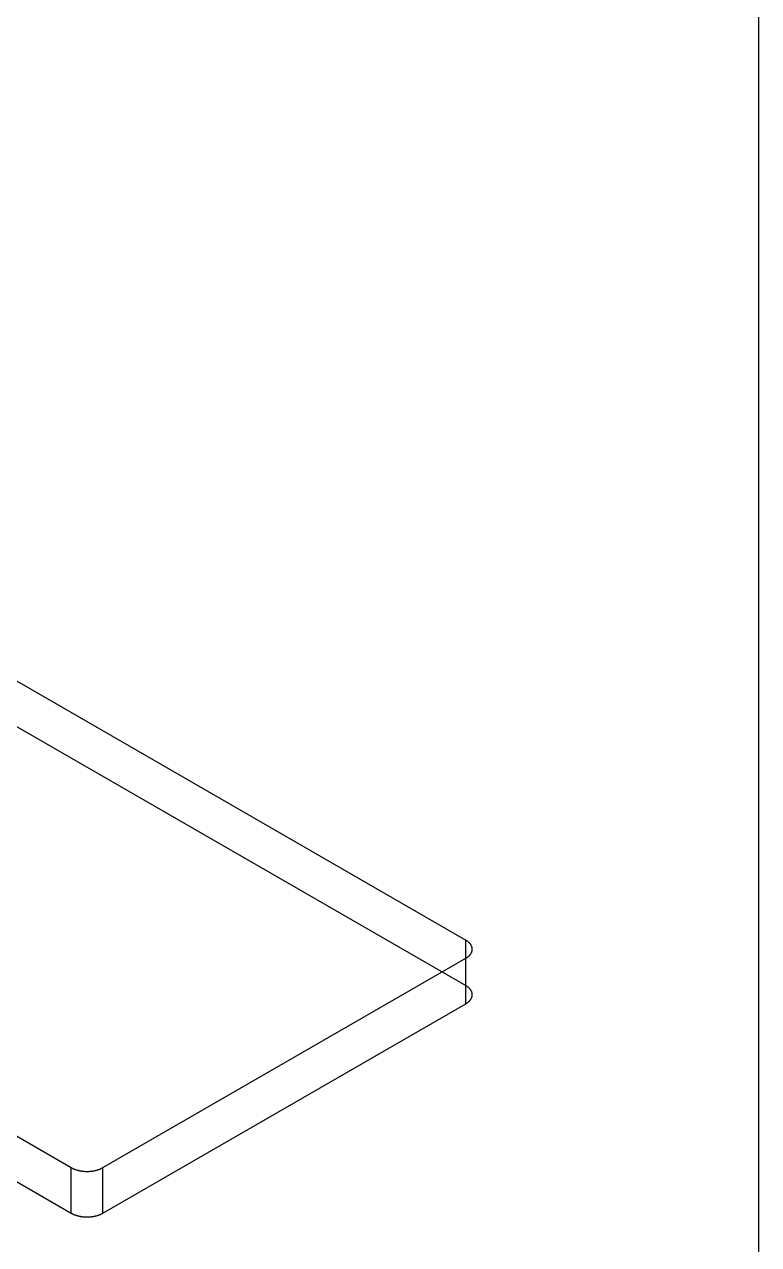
# Model space of a CAD drawing. Header units: inches. Extents: x 0.5 to 33.5, y 0.5 to 21.5.
# Drawn here: x 30.39 to 33.53, y 10.56 to 15.77 of the extents above; entities that cross this region are included whole.
import ezdxf

# ---------------------------------------------------------------- set-up
doc = ezdxf.new("R2010")
doc.units = ezdxf.units.IN
doc.header["$MEASUREMENT"] = 0

msp = doc.modelspace()

# ---------------------------------------------------------------- linework, layer by layer
at = {"layer": 'OUTLINE'}
for p, q in [((33.5278, 21.5278), (33.5278, 0.4722)), ((29.0449, 13.7248), (32.2777, 11.8584)), ((29.0449, 13.5304), (32.2777, 11.6639)), ((32.2777, 11.6639), (32.2777, 11.8584)), ((32.2793, 11.8574), (32.2777, 11.8584)), ((32.2809, 11.8564), (32.2793, 11.8574)), ((32.2824, 11.8554), (32.2809, 11.8564)), ((32.2839, 11.8544), (32.2824, 11.8554)), ((32.2854, 11.8533), (32.2839, 11.8544)), ((32.2868, 11.8522), (32.2854, 11.8533)), ((32.2882, 11.8512), (32.2868, 11.8522)), ((32.2895, 11.85), (32.2882, 11.8512)), ((32.2908, 11.8489), (32.2895, 11.85)), ((32.292, 11.8478), (32.2908, 11.8489)), ((32.2932, 11.8466), (32.292, 11.8478)), ((32.2943, 11.8454), (32.2932, 11.8466)), ((32.2954, 11.8442), (32.2943, 11.8454)), ((32.2964, 11.843), (32.2954, 11.8442)), ((32.2974, 11.8418), (32.2964, 11.843)), ((32.2983, 11.8405), (32.2974, 11.8418)), ((32.2992, 11.8393), (32.2983, 11.8405)), ((32.3, 11.838), (32.2992, 11.8393)), ((32.3007, 11.8367), (32.3, 11.838)), ((32.3015, 11.8354), (32.3007, 11.8367)), ((32.3021, 11.8342), (32.3015, 11.8354)), ((32.3027, 11.8328), (32.3021, 11.8342)), ((32.2777, 11.7806), (32.2793, 11.7816)), ((32.2793, 11.7816), (32.2809, 11.7826)), ((32.2809, 11.7826), (32.2824, 11.7836)), ((32.2824, 11.7836), (32.2839, 11.7846)), ((32.2839, 11.7846), (32.2854, 11.7857)), ((32.2854, 11.7857), (32.2868, 11.7867)), ((32.2868, 11.7867), (32.2882, 11.7878)), ((32.2882, 11.7878), (32.2895, 11.7889)), ((32.2895, 11.7889), (32.2908, 11.7901)), ((32.2908, 11.7901), (32.292, 11.7912)), ((32.292, 11.7912), (32.2932, 11.7924)), ((32.2932, 11.7924), (32.2943, 11.7936)), ((32.2943, 11.7936), (32.2954, 11.7948)), ((32.2954, 11.7948), (32.2964, 11.796)), ((32.2964, 11.796), (32.2974, 11.7972)), ((32.2974, 11.7972), (32.2983, 11.7984)), ((32.2983, 11.7984), (32.2992, 11.7997)), ((32.2992, 11.7997), (32.3, 11.801)), ((32.3, 11.801), (32.3007, 11.8022)), ((32.3007, 11.8022), (32.3015, 11.8035)), ((32.3015, 11.8035), (32.3021, 11.8048)), ((32.3021, 11.8048), (32.3027, 11.8061)), ((32.3032, 11.8315), (32.3027, 11.8328)), ((32.3027, 11.8061), (32.3032, 11.8074)), ((32.3037, 11.8302), (32.3032, 11.8315)), ((32.3032, 11.8074), (32.3037, 11.8088)), ((32.3042, 11.8289), (32.3037, 11.8302)), ((32.3037, 11.8088), (32.3042, 11.8101)), ((32.3045, 11.8276), (32.3042, 11.8289)), ((32.3042, 11.8101), (32.3045, 11.8114)), ((32.3048, 11.8262), (32.3045, 11.8276)), ((32.3045, 11.8114), (32.3048, 11.8128)), ((32.3051, 11.8249), (32.3048, 11.8262)), ((32.3048, 11.8128), (32.3051, 11.8141)), ((32.3053, 11.8235), (32.3051, 11.8249)), ((32.3051, 11.8141), (32.3053, 11.8154)), ((32.3054, 11.8222), (32.3053, 11.8235)), ((32.3053, 11.8154), (32.3054, 11.8168)), ((32.3055, 11.8208), (32.3054, 11.8222)), ((32.3054, 11.8168), (32.3055, 11.8181)), ((32.3056, 11.8195), (32.3055, 11.8208)), ((32.3055, 11.8181), (32.3056, 11.8195)), ((30.7286, 10.8863), (32.2777, 11.7806)), ((32.2777, 11.5862), (32.2777, 11.7806)), ((32.2793, 11.663), (32.2777, 11.6639)), ((32.2809, 11.662), (32.2793, 11.663)), ((32.2824, 11.661), (32.2809, 11.662)), ((32.2839, 11.6599), (32.2824, 11.661)), ((32.2854, 11.6589), (32.2839, 11.6599)), ((32.2868, 11.6578), (32.2854, 11.6589)), ((32.2882, 11.6567), (32.2868, 11.6578)), ((32.2895, 11.6556), (32.2882, 11.6567)), ((32.2908, 11.6545), (32.2895, 11.6556)), ((32.292, 11.6533), (32.2908, 11.6545)), ((32.2932, 11.6522), (32.292, 11.6533)), ((32.2943, 11.651), (32.2932, 11.6522)), ((32.2954, 11.6498), (32.2943, 11.651)), ((32.2964, 11.6486), (32.2954, 11.6498)), ((32.2974, 11.6473), (32.2964, 11.6486)), ((32.2983, 11.6461), (32.2974, 11.6473)), ((32.2992, 11.6449), (32.2983, 11.6461)), ((32.3, 11.6436), (32.2992, 11.6449)), ((32.3007, 11.6423), (32.3, 11.6436)), ((32.3015, 11.641), (32.3007, 11.6423)), ((32.3021, 11.6397), (32.3015, 11.641)), ((32.3027, 11.6384), (32.3021, 11.6397)), ((32.3032, 11.6371), (32.3027, 11.6384)), ((32.3037, 11.6358), (32.3032, 11.6371)), ((32.3042, 11.6345), (32.3037, 11.6358)), ((32.3045, 11.6331), (32.3042, 11.6345)), ((32.3048, 11.6318), (32.3045, 11.6331)), ((32.3051, 11.6305), (32.3048, 11.6318)), ((32.3053, 11.6291), (32.3051, 11.6305)), ((32.3054, 11.6278), (32.3053, 11.6291)), ((32.3055, 11.6264), (32.3054, 11.6278)), ((32.3056, 11.6251), (32.3055, 11.6264)), ((32.3055, 11.6237), (32.3056, 11.6251)), ((30.7286, 10.6918), (32.2777, 11.5862)), ((32.2777, 11.5862), (32.2793, 11.5871)), ((32.2793, 11.5871), (32.2809, 11.5881)), ((32.2809, 11.5881), (32.2824, 11.5891)), ((32.2824, 11.5891), (32.2839, 11.5902)), ((32.2839, 11.5902), (32.2854, 11.5912)), ((32.2854, 11.5912), (32.2868, 11.5923)), ((32.2868, 11.5923), (32.2882, 11.5934)), ((32.2882, 11.5934), (32.2895, 11.5945)), ((32.2895, 11.5945), (32.2908, 11.5956)), ((32.2908, 11.5956), (32.292, 11.5968)), ((32.292, 11.5968), (32.2932, 11.598)), ((32.2932, 11.598), (32.2943, 11.5991)), ((32.2943, 11.5991), (32.2954, 11.6003)), ((32.2954, 11.6003), (32.2964, 11.6016)), ((32.2964, 11.6016), (32.2974, 11.6028)), ((32.2974, 11.6028), (32.2983, 11.604)), ((32.2983, 11.604), (32.2992, 11.6053)), ((32.2992, 11.6053), (32.3, 11.6065)), ((32.3, 11.6065), (32.3007, 11.6078)), ((32.3007, 11.6078), (32.3015, 11.6091)), ((32.3015, 11.6091), (32.3021, 11.6104)), ((32.3021, 11.6104), (32.3027, 11.6117)), ((32.3027, 11.6117), (32.3032, 11.613)), ((32.3032, 11.613), (32.3037, 11.6143)), ((32.3037, 11.6143), (32.3042, 11.6157)), ((32.3042, 11.6157), (32.3045, 11.617)), ((32.3045, 11.617), (32.3048, 11.6183)), ((32.3048, 11.6183), (32.3051, 11.6197)), ((32.3051, 11.6197), (32.3053, 11.621)), ((32.3053, 11.621), (32.3054, 11.6224)), ((32.3054, 11.6224), (32.3055, 11.6237)), ((29.6511, 11.4306), (30.594, 10.8863)), ((29.6511, 11.2362), (30.594, 10.6918)), ((30.594, 10.8863), (30.5956, 10.8853)), ((30.594, 10.6918), (30.594, 10.8863)), ((30.5956, 10.8853), (30.5973, 10.8844)), ((30.5973, 10.8844), (30.5991, 10.8835)), ((30.5991, 10.8835), (30.6009, 10.8826)), ((30.6009, 10.8826), (30.6027, 10.8818)), ((30.6027, 10.8818), (30.6046, 10.881)), ((30.6046, 10.881), (30.6065, 10.8802)), ((30.6065, 10.8802), (30.6084, 10.8794)), ((30.6084, 10.8794), (30.6103, 10.8787)), ((30.6103, 10.8787), (30.6123, 10.878)), ((30.6123, 10.878), (30.6144, 10.8773)), ((30.6144, 10.8773), (30.6164, 10.8766)), ((30.6164, 10.8766), (30.6185, 10.876)), ((30.6185, 10.876), (30.6206, 10.8754)), ((30.6206, 10.8754), (30.6227, 10.8749)), ((30.6227, 10.8749), (30.6249, 10.8743)), ((30.6249, 10.8743), (30.627, 10.8738)), ((30.627, 10.8738), (30.6292, 10.8734)), ((30.6292, 10.8734), (30.6314, 10.8729)), ((30.6314, 10.8729), (30.6337, 10.8725)), ((30.6337, 10.8725), (30.6359, 10.8721)), ((30.6359, 10.8721), (30.6382, 10.8718)), ((30.6382, 10.8718), (30.6404, 10.8715)), ((30.6404, 10.8715), (30.6427, 10.8712)), ((30.6427, 10.8712), (30.645, 10.871)), ((30.645, 10.871), (30.6473, 10.8707)), ((30.6473, 10.8707), (30.6496, 10.8706)), ((30.6496, 10.8706), (30.652, 10.8704)), ((30.652, 10.8704), (30.6543, 10.8703)), ((30.6543, 10.8703), (30.6566, 10.8702)), ((30.6566, 10.8702), (30.659, 10.8702)), ((30.659, 10.8702), (30.6613, 10.8701)), ((30.6613, 10.8701), (30.6636, 10.8702)), ((30.6636, 10.8702), (30.666, 10.8702)), ((30.666, 10.8702), (30.6683, 10.8703)), ((30.6683, 10.8703), (30.6706, 10.8704)), ((30.6706, 10.8704), (30.673, 10.8706)), ((30.673, 10.8706), (30.6753, 10.8707)), ((30.6753, 10.8707), (30.6776, 10.871)), ((30.6776, 10.871), (30.6799, 10.8712)), ((30.6799, 10.8712), (30.6822, 10.8715)), ((30.6822, 10.8715), (30.6844, 10.8718)), ((30.6844, 10.8718), (30.6867, 10.8721)), ((30.6867, 10.8721), (30.6889, 10.8725)), ((30.6889, 10.8725), (30.6912, 10.8729)), ((30.6912, 10.8729), (30.6934, 10.8734)), ((30.6934, 10.8734), (30.6956, 10.8738)), ((30.6956, 10.8738), (30.6977, 10.8743)), ((30.6977, 10.8743), (30.6999, 10.8749)), ((30.6999, 10.8749), (30.702, 10.8754)), ((30.702, 10.8754), (30.7041, 10.876)), ((30.7041, 10.876), (30.7062, 10.8766)), ((30.7062, 10.8766), (30.7082, 10.8773)), ((30.7082, 10.8773), (30.7103, 10.878)), ((30.7103, 10.878), (30.7123, 10.8787)), ((30.7123, 10.8787), (30.7142, 10.8794)), ((30.7142, 10.8794), (30.7161, 10.8802)), ((30.7161, 10.8802), (30.718, 10.881)), ((30.718, 10.881), (30.7199, 10.8818)), ((30.7199, 10.8818), (30.7217, 10.8826)), ((30.7217, 10.8826), (30.7235, 10.8835)), ((30.7235, 10.8835), (30.7253, 10.8844)), ((30.7253, 10.8844), (30.727, 10.8853)), ((30.727, 10.8853), (30.7286, 10.8863)), ((30.7286, 10.6918), (30.7286, 10.8863)), ((30.594, 10.6918), (30.5956, 10.6909)), ((30.5956, 10.6909), (30.5973, 10.69)), ((30.5973, 10.69), (30.5991, 10.6891)), ((30.5991, 10.6891), (30.6009, 10.6882)), ((30.6009, 10.6882), (30.6027, 10.6874)), ((30.6027, 10.6874), (30.6046, 10.6865)), ((30.6046, 10.6865), (30.6065, 10.6858)), ((30.7161, 10.6858), (30.718, 10.6865)), ((30.718, 10.6865), (30.7199, 10.6874)), ((30.7199, 10.6874), (30.7217, 10.6882)), ((30.7217, 10.6882), (30.7235, 10.6891)), ((30.7235, 10.6891), (30.7253, 10.69)), ((30.7253, 10.69), (30.727, 10.6909)), ((30.727, 10.6909), (30.7286, 10.6918)), ((30.6065, 10.6858), (30.6084, 10.685)), ((30.6084, 10.685), (30.6103, 10.6843)), ((30.6103, 10.6843), (30.6123, 10.6835)), ((30.6123, 10.6835), (30.6144, 10.6829)), ((30.6144, 10.6829), (30.6164, 10.6822)), ((30.6164, 10.6822), (30.6185, 10.6816)), ((30.6185, 10.6816), (30.6206, 10.681)), ((30.6206, 10.681), (30.6227, 10.6804)), ((30.6227, 10.6804), (30.6249, 10.6799)), ((30.6249, 10.6799), (30.627, 10.6794)), ((30.627, 10.6794), (30.6292, 10.6789)), ((30.6292, 10.6789), (30.6314, 10.6785)), ((30.6314, 10.6785), (30.6337, 10.6781)), ((30.6337, 10.6781), (30.6359, 10.6777)), ((30.6359, 10.6777), (30.6382, 10.6774)), ((30.6382, 10.6774), (30.6404, 10.6771)), ((30.6404, 10.6771), (30.6427, 10.6768)), ((30.6427, 10.6768), (30.645, 10.6765)), ((30.645, 10.6765), (30.6473, 10.6763)), ((30.6473, 10.6763), (30.6496, 10.6761)), ((30.6496, 10.6761), (30.652, 10.676)), ((30.652, 10.676), (30.6543, 10.6759)), ((30.6543, 10.6759), (30.6566, 10.6758)), ((30.6566, 10.6758), (30.659, 10.6757)), ((30.659, 10.6757), (30.6613, 10.6757)), ((30.6613, 10.6757), (30.6636, 10.6757)), ((30.6636, 10.6757), (30.666, 10.6758)), ((30.666, 10.6758), (30.6683, 10.6759)), ((30.6683, 10.6759), (30.6706, 10.676)), ((30.6706, 10.676), (30.673, 10.6761)), ((30.673, 10.6761), (30.6753, 10.6763)), ((30.6753, 10.6763), (30.6776, 10.6765)), ((30.6776, 10.6765), (30.6799, 10.6768)), ((30.6799, 10.6768), (30.6822, 10.6771)), ((30.6822, 10.6771), (30.6844, 10.6774)), ((30.6844, 10.6774), (30.6867, 10.6777)), ((30.6867, 10.6777), (30.6889, 10.6781)), ((30.6889, 10.6781), (30.6912, 10.6785)), ((30.6912, 10.6785), (30.6934, 10.6789)), ((30.6934, 10.6789), (30.6956, 10.6794)), ((30.6956, 10.6794), (30.6977, 10.6799)), ((30.6977, 10.6799), (30.6999, 10.6804)), ((30.6999, 10.6804), (30.702, 10.681)), ((30.702, 10.681), (30.7041, 10.6816)), ((30.7041, 10.6816), (30.7062, 10.6822)), ((30.7062, 10.6822), (30.7082, 10.6829)), ((30.7082, 10.6829), (30.7103, 10.6835)), ((30.7103, 10.6835), (30.7123, 10.6843)), ((30.7123, 10.6843), (30.7142, 10.685)), ((30.7142, 10.685), (30.7161, 10.6858))]:
    msp.add_line(p, q, dxfattribs=at)

doc.saveas('drawing.dxf')
